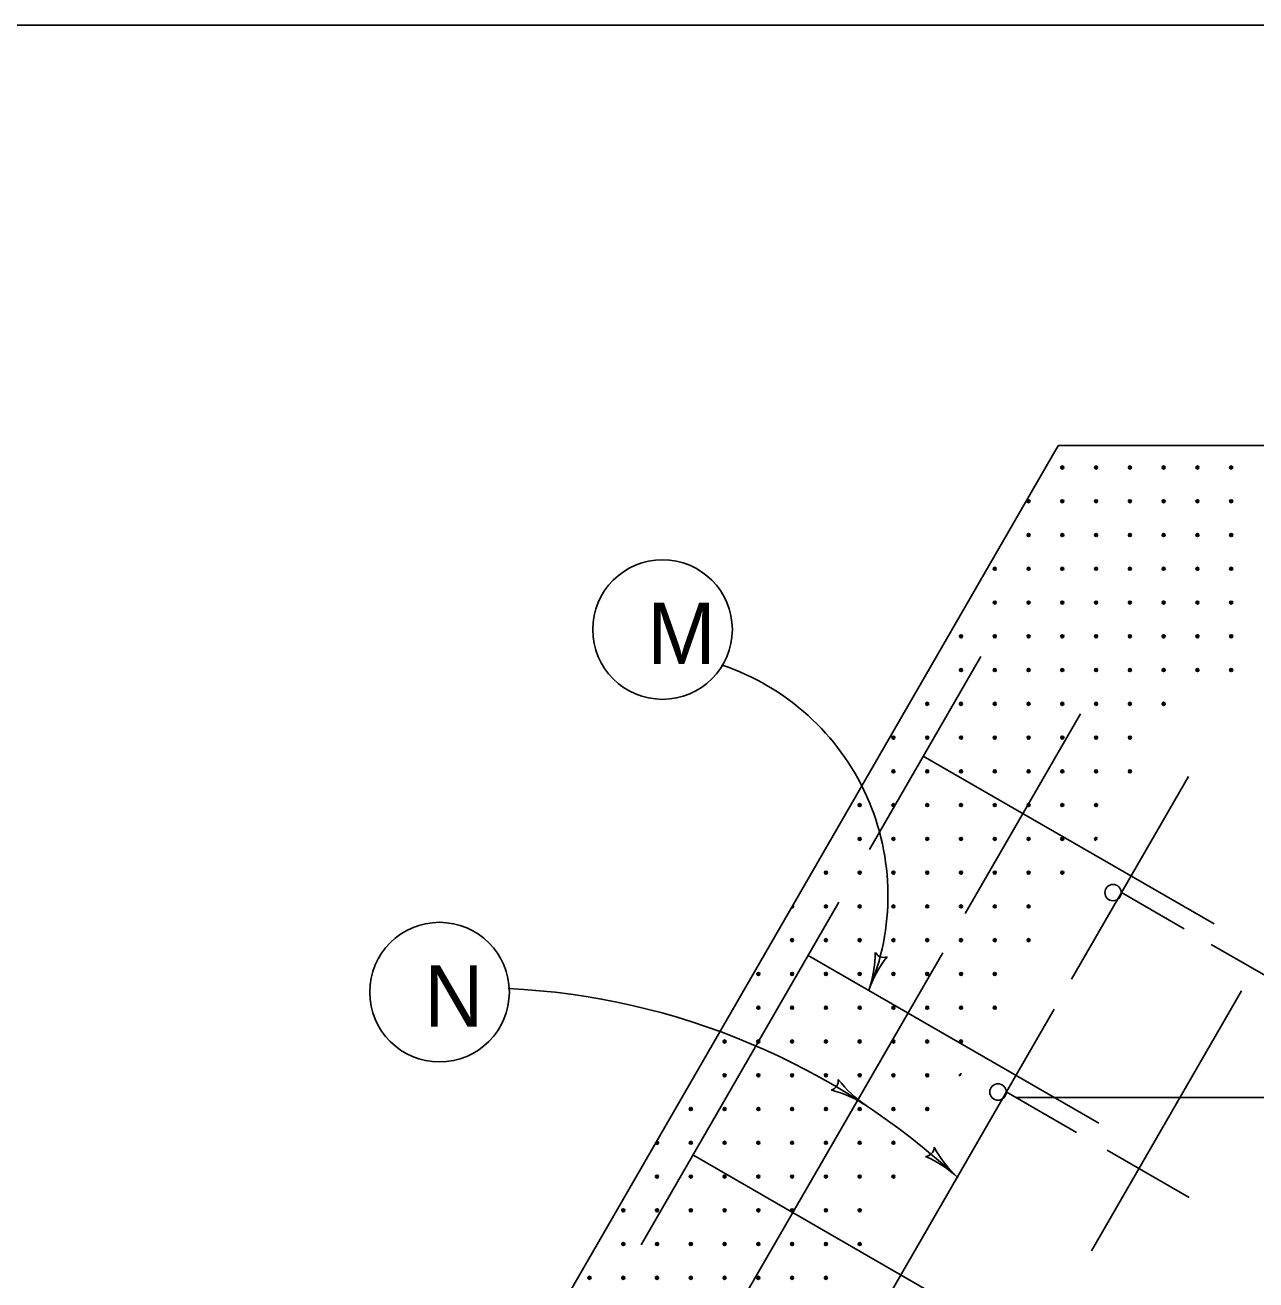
# Model space of a CAD drawing. Extents: x 1007 to 1035.5, y 1000.5 to 1021.5.
# Drawn here: x 1017.96 to 1021.969, y 1017.412 to 1021.5 of the extents above; entities that cross this region are included whole.
import ezdxf

# ---------------------------------------------------------------- set-up
doc = ezdxf.new("R2010")
doc.units = 0
for name, color, linetype in [('Level 1', 7, 'Continuous'), ('Level 10', 7, 'Continuous'), ('Level 11', 7, 'Continuous')]:
    doc.layers.add(name, color=color, linetype=linetype)

msp = doc.modelspace()

# ---------------------------------------------------------------- linework, layer by layer
at = {"layer": 'Level 1'}
for p, q in [((1021.3188, 1020.1188), (1019.0899, 1016.2582)), ((1021.3258, 1020.1309), (1021.3188, 1020.1188)), ((1025.5191, 1020.1309), (1021.3258, 1020.1309)), ((1021.0732, 1019.4432), (1020.7101, 1018.8144)), ((1021.3979, 1019.2557), (1021.0224, 1018.6053)), ((1021.8328, 1018.5718), (1020.8855, 1019.1186)), ((1021.7498, 1019.0525), (1021.3682, 1018.3914)), ((1021.7357, 1018.5556), (1021.5308, 1018.6739)), ((1020.6108, 1018.6424), (1019.9665, 1017.5264)), ((1022.1262, 1018.3302), (1021.8231, 1018.5052)), ((1020.949, 1018.4781), (1020.291, 1017.3384)), ((1021.4578, 1017.9223), (1020.5105, 1018.4691)), ((1021.9226, 1018.354), (1021.4335, 1017.507)), ((1021.3118, 1018.2938), (1020.6454, 1017.1397)), ((1021.385, 1017.8921), (1021.1558, 1018.0243)), ((1022.8243, 1018.0059), (1021.1881, 1018.0059)), ((1021.0828, 1017.2727), (1020.1356, 1017.8195)), ((1021.7513, 1017.6807), (1021.4851, 1017.8343))]:
    msp.add_line(p, q, dxfattribs=at)
for centre, radius in [((1021.3386, 1020.0588), 0.005), ((1021.3386, 1020.0588), 0.0025), ((1021.4486, 1020.0588), 0.005), ((1021.4486, 1020.0588), 0.0025), ((1021.5586, 1020.0588), 0.005), ((1021.5586, 1020.0588), 0.0025), ((1021.6686, 1020.0588), 0.005), ((1021.6686, 1020.0588), 0.0025), ((1021.7786, 1020.0588), 0.005), ((1021.7786, 1020.0588), 0.0025), ((1021.8886, 1020.0588), 0.005), ((1021.8886, 1020.0588), 0.0025), ((1021.2286, 1019.9488), 0.005), ((1021.2286, 1019.9488), 0.0025), ((1021.3386, 1019.9488), 0.005), ((1021.3386, 1019.9488), 0.0025), ((1021.4486, 1019.9488), 0.005), ((1021.4486, 1019.9488), 0.0025), ((1021.5586, 1019.9488), 0.005), ((1021.5586, 1019.9488), 0.0025), ((1021.6686, 1019.9488), 0.005), ((1021.6686, 1019.9488), 0.0025), ((1021.7786, 1019.9488), 0.005), ((1021.7786, 1019.9488), 0.0025), ((1021.8886, 1019.9488), 0.005), ((1021.8886, 1019.9488), 0.0025), ((1021.2286, 1019.8388), 0.005), ((1021.2286, 1019.8388), 0.0025), ((1021.3386, 1019.8388), 0.005), ((1021.3386, 1019.8388), 0.0025), ((1021.4486, 1019.8388), 0.005), ((1021.4486, 1019.8388), 0.0025), ((1021.5586, 1019.8388), 0.005), ((1021.5586, 1019.8388), 0.0025), ((1021.6686, 1019.8388), 0.005), ((1021.6686, 1019.8388), 0.0025), ((1021.7786, 1019.8388), 0.005), ((1021.7786, 1019.8388), 0.0025), ((1021.8886, 1019.8388), 0.005), ((1021.8886, 1019.8388), 0.0025), ((1020.0365, 1019.5308), 0.2274), ((1021.1186, 1019.7288), 0.005), ((1021.1186, 1019.7288), 0.0025), ((1021.2286, 1019.7288), 0.005), ((1021.2286, 1019.7288), 0.0025), ((1021.3386, 1019.7288), 0.005), ((1021.3386, 1019.7288), 0.0025), ((1021.4486, 1019.7288), 0.005), ((1021.4486, 1019.7288), 0.0025), ((1021.5586, 1019.7288), 0.005), ((1021.5586, 1019.7288), 0.0025), ((1021.6686, 1019.7288), 0.005), ((1021.6686, 1019.7288), 0.0025), ((1021.7786, 1019.7288), 0.005), ((1021.7786, 1019.7288), 0.0025), ((1021.8886, 1019.7288), 0.005), ((1021.8886, 1019.7288), 0.0025), ((1021.1186, 1019.6188), 0.005), ((1021.1186, 1019.6188), 0.0025), ((1021.2286, 1019.6188), 0.005), ((1021.2286, 1019.6188), 0.0025), ((1021.3386, 1019.6188), 0.005), ((1021.3386, 1019.6188), 0.0025), ((1021.4486, 1019.6188), 0.005), ((1021.4486, 1019.6188), 0.0025), ((1021.5586, 1019.6188), 0.005), ((1021.5586, 1019.6188), 0.0025), ((1021.6686, 1019.6188), 0.005), ((1021.6686, 1019.6188), 0.0025), ((1021.7786, 1019.6188), 0.005), ((1021.7786, 1019.6188), 0.0025), ((1021.8886, 1019.6188), 0.005), ((1021.8886, 1019.6188), 0.0025), ((1021.0086, 1019.5088), 0.005), ((1021.0086, 1019.5088), 0.0025), ((1021.1186, 1019.5088), 0.005), ((1021.1186, 1019.5088), 0.0025), ((1021.2286, 1019.5088), 0.005), ((1021.2286, 1019.5088), 0.0025), ((1021.3386, 1019.5088), 0.005), ((1021.3386, 1019.5088), 0.0025), ((1021.4486, 1019.5088), 0.005), ((1021.4486, 1019.5088), 0.0025), ((1021.5586, 1019.5088), 0.005), ((1021.5586, 1019.5088), 0.0025), ((1021.6686, 1019.5088), 0.005), ((1021.6686, 1019.5088), 0.0025), ((1021.7786, 1019.5088), 0.005), ((1021.7786, 1019.5088), 0.0025), ((1021.8886, 1019.5088), 0.005), ((1021.8886, 1019.5088), 0.0025), ((1021.0086, 1019.3988), 0.005), ((1021.1186, 1019.3988), 0.005), ((1021.2286, 1019.3988), 0.005), ((1021.3386, 1019.3988), 0.005), ((1021.4486, 1019.3988), 0.005), ((1021.5586, 1019.3988), 0.005), ((1021.6686, 1019.3988), 0.005), ((1021.7786, 1019.3988), 0.005), ((1021.8886, 1019.3988), 0.005), ((1021.0086, 1019.3988), 0.0025), ((1021.1186, 1019.3988), 0.0025), ((1021.2286, 1019.3988), 0.0025), ((1021.3386, 1019.3988), 0.0025), ((1021.4486, 1019.3988), 0.0025), ((1021.5586, 1019.3988), 0.0025), ((1021.6686, 1019.3988), 0.0025), ((1021.7786, 1019.3988), 0.0025), ((1021.8886, 1019.3988), 0.0025), ((1020.8986, 1019.2888), 0.005), ((1020.8986, 1019.2888), 0.0025), ((1021.0086, 1019.2888), 0.005), ((1021.0086, 1019.2888), 0.0025), ((1021.1186, 1019.2888), 0.005), ((1021.1186, 1019.2888), 0.0025), ((1021.2286, 1019.2888), 0.005), ((1021.2286, 1019.2888), 0.0025), ((1021.3386, 1019.2888), 0.005), ((1021.3386, 1019.2888), 0.0025), ((1021.4486, 1019.2888), 0.005), ((1021.4486, 1019.2888), 0.0025), ((1021.5586, 1019.2888), 0.005), ((1021.5586, 1019.2888), 0.0025), ((1021.6686, 1019.2888), 0.005), ((1021.6686, 1019.2888), 0.0025), ((1020.7886, 1019.1788), 0.005), ((1020.7886, 1019.1788), 0.0025), ((1020.8986, 1019.1788), 0.005), ((1020.8986, 1019.1788), 0.0025), ((1021.0086, 1019.1788), 0.005), ((1021.0086, 1019.1788), 0.0025), ((1021.1186, 1019.1788), 0.005), ((1021.1186, 1019.1788), 0.0025), ((1021.2286, 1019.1788), 0.005), ((1021.2286, 1019.1788), 0.0025), ((1021.3386, 1019.1788), 0.005), ((1021.3386, 1019.1788), 0.0025), ((1021.4486, 1019.1788), 0.005), ((1021.4486, 1019.1788), 0.0025), ((1021.5586, 1019.1788), 0.005), ((1021.5586, 1019.1788), 0.0025), ((1020.7886, 1019.0688), 0.005), ((1020.7886, 1019.0688), 0.0025), ((1020.8986, 1019.0688), 0.005), ((1020.8986, 1019.0688), 0.0025), ((1021.0086, 1019.0688), 0.005), ((1021.0086, 1019.0688), 0.0025), ((1021.1186, 1019.0688), 0.005), ((1021.1186, 1019.0688), 0.0025), ((1021.2286, 1019.0688), 0.005), ((1021.2286, 1019.0688), 0.0025), ((1021.3386, 1019.0688), 0.005), ((1021.3386, 1019.0688), 0.0025), ((1021.4486, 1019.0688), 0.005), ((1021.4486, 1019.0688), 0.0025), ((1021.5586, 1019.0688), 0.005), ((1021.5586, 1019.0688), 0.0025), ((1020.6786, 1018.9588), 0.005), ((1020.6786, 1018.9588), 0.0025), ((1020.7886, 1018.9588), 0.005), ((1020.7886, 1018.9588), 0.0025), ((1020.8986, 1018.9588), 0.005), ((1020.8986, 1018.9588), 0.0025), ((1021.0086, 1018.9588), 0.005), ((1021.0086, 1018.9588), 0.0025), ((1021.1186, 1018.9588), 0.005), ((1021.1186, 1018.9588), 0.0025), ((1021.2286, 1018.9588), 0.005), ((1021.2286, 1018.9588), 0.0025), ((1021.3386, 1018.9588), 0.005), ((1021.3386, 1018.9588), 0.0025), ((1021.4486, 1018.9588), 0.005), ((1021.4486, 1018.9588), 0.0025), ((1020.6786, 1018.8488), 0.005), ((1020.6786, 1018.8488), 0.0025), ((1020.7886, 1018.8488), 0.005), ((1020.7886, 1018.8488), 0.0025), ((1020.8986, 1018.8488), 0.005), ((1020.8986, 1018.8488), 0.0025), ((1021.0086, 1018.8488), 0.005), ((1021.0086, 1018.8488), 0.0025), ((1021.1186, 1018.8488), 0.005), ((1021.1186, 1018.8488), 0.0025), ((1021.2286, 1018.8488), 0.005), ((1021.2286, 1018.8488), 0.0025), ((1021.3386, 1018.8488), 0.005), ((1021.3386, 1018.8488), 0.0025), ((1021.4486, 1018.8488), 0.0025), ((1020.5686, 1018.7388), 0.005), ((1020.5686, 1018.7388), 0.0025), ((1020.6786, 1018.7388), 0.005), ((1020.6786, 1018.7388), 0.0025), ((1020.7886, 1018.7388), 0.005), ((1020.7886, 1018.7388), 0.0025), ((1020.8986, 1018.7388), 0.005), ((1020.8986, 1018.7388), 0.0025), ((1021.0086, 1018.7388), 0.005), ((1021.0086, 1018.7388), 0.0025), ((1021.1186, 1018.7388), 0.005), ((1021.1186, 1018.7388), 0.0025), ((1021.2286, 1018.7388), 0.005), ((1021.2286, 1018.7388), 0.0025), ((1021.3386, 1018.7388), 0.005), ((1021.3386, 1018.7388), 0.0025), ((1021.504, 1018.6739), 0.0267), ((1020.5686, 1018.6288), 0.005), ((1020.5686, 1018.6288), 0.0025), ((1020.6786, 1018.6288), 0.005), ((1020.6786, 1018.6288), 0.0025), ((1020.7886, 1018.6288), 0.005), ((1020.7886, 1018.6288), 0.0025), ((1020.8986, 1018.6288), 0.005), ((1020.8986, 1018.6288), 0.0025), ((1021.0086, 1018.6288), 0.005), ((1021.0086, 1018.6288), 0.0025), ((1021.1186, 1018.6288), 0.005), ((1021.1186, 1018.6288), 0.0025), ((1021.2286, 1018.6288), 0.005), ((1021.2286, 1018.6288), 0.0025), ((1019.3102, 1018.3496), 0.2274), ((1020.4586, 1018.5188), 0.005), ((1020.4586, 1018.5188), 0.0025), ((1020.5686, 1018.5188), 0.005), ((1020.5686, 1018.5188), 0.0025), ((1020.6786, 1018.5188), 0.005), ((1020.6786, 1018.5188), 0.0025), ((1020.7886, 1018.5188), 0.005), ((1020.7886, 1018.5188), 0.0025), ((1020.8986, 1018.5188), 0.005), ((1020.8986, 1018.5188), 0.0025), ((1021.0086, 1018.5188), 0.005), ((1021.0086, 1018.5188), 0.0025), ((1021.1186, 1018.5188), 0.005), ((1021.1186, 1018.5188), 0.0025), ((1021.2286, 1018.5188), 0.005), ((1021.2286, 1018.5188), 0.0025), ((1020.3486, 1018.4088), 0.005), ((1020.3486, 1018.4088), 0.0025), ((1020.4586, 1018.4088), 0.005), ((1020.4586, 1018.4088), 0.0025), ((1020.5686, 1018.4088), 0.005), ((1020.5686, 1018.4088), 0.0025), ((1020.6786, 1018.4088), 0.005), ((1020.6786, 1018.4088), 0.0025), ((1020.7886, 1018.4088), 0.005), ((1020.7886, 1018.4088), 0.0025), ((1020.8986, 1018.4088), 0.005), ((1020.8986, 1018.4088), 0.0025), ((1021.0086, 1018.4088), 0.005), ((1021.0086, 1018.4088), 0.0025), ((1021.1186, 1018.4088), 0.005), ((1021.1186, 1018.4088), 0.0025), ((1020.3486, 1018.2988), 0.005), ((1020.3486, 1018.2988), 0.0025), ((1020.4586, 1018.2988), 0.005), ((1020.4586, 1018.2988), 0.0025), ((1020.5686, 1018.2988), 0.005), ((1020.5686, 1018.2988), 0.0025), ((1020.6786, 1018.2988), 0.005), ((1020.6786, 1018.2988), 0.0025), ((1020.7886, 1018.2988), 0.005), ((1020.7886, 1018.2988), 0.0025), ((1020.8986, 1018.2988), 0.005), ((1020.8986, 1018.2988), 0.0025), ((1021.0086, 1018.2988), 0.005), ((1021.0086, 1018.2988), 0.0025), ((1021.1186, 1018.2988), 0.005), ((1021.1186, 1018.2988), 0.0025), ((1020.2386, 1018.1888), 0.005), ((1020.2386, 1018.1888), 0.0025), ((1020.3486, 1018.1888), 0.005), ((1020.3486, 1018.1888), 0.0025), ((1020.4586, 1018.1888), 0.005), ((1020.4586, 1018.1888), 0.0025), ((1020.5686, 1018.1888), 0.005), ((1020.5686, 1018.1888), 0.0025), ((1020.6786, 1018.1888), 0.005), ((1020.6786, 1018.1888), 0.0025), ((1020.7886, 1018.1888), 0.005), ((1020.7886, 1018.1888), 0.0025), ((1020.8986, 1018.1888), 0.005), ((1020.8986, 1018.1888), 0.0025), ((1021.0086, 1018.1888), 0.005), ((1021.0086, 1018.1888), 0.0025), ((1020.2386, 1018.0788), 0.005), ((1020.2386, 1018.0788), 0.0025), ((1020.3486, 1018.0788), 0.005), ((1020.3486, 1018.0788), 0.0025), ((1020.4586, 1018.0788), 0.005), ((1020.4586, 1018.0788), 0.0025), ((1020.5686, 1018.0788), 0.005), ((1020.5686, 1018.0788), 0.0025), ((1020.6786, 1018.0788), 0.005), ((1020.6786, 1018.0788), 0.0025), ((1020.7886, 1018.0788), 0.005), ((1020.7886, 1018.0788), 0.0025), ((1020.8986, 1018.0788), 0.005), ((1020.8986, 1018.0788), 0.0025), ((1021.1291, 1018.0243), 0.0267), ((1020.1286, 1017.9688), 0.005), ((1020.2386, 1017.9688), 0.005), ((1020.3486, 1017.9688), 0.005), ((1020.4586, 1017.9688), 0.005), ((1020.5686, 1017.9688), 0.005), ((1020.6786, 1017.9688), 0.005), ((1020.7886, 1017.9688), 0.005), ((1020.8986, 1017.9688), 0.005), ((1020.1286, 1017.9688), 0.0025), ((1020.2386, 1017.9688), 0.0025), ((1020.3486, 1017.9688), 0.0025), ((1020.4586, 1017.9688), 0.0025), ((1020.5686, 1017.9688), 0.0025), ((1020.6786, 1017.9688), 0.0025), ((1020.7886, 1017.9688), 0.0025), ((1020.8986, 1017.9688), 0.0025), ((1020.0186, 1017.8588), 0.0025), ((1020.1286, 1017.8588), 0.005), ((1020.1286, 1017.8588), 0.0025), ((1020.2386, 1017.8588), 0.005), ((1020.2386, 1017.8588), 0.0025), ((1020.3486, 1017.8588), 0.005), ((1020.3486, 1017.8588), 0.0025), ((1020.4586, 1017.8588), 0.005), ((1020.4586, 1017.8588), 0.0025), ((1020.5686, 1017.8588), 0.005), ((1020.5686, 1017.8588), 0.0025), ((1020.6786, 1017.8588), 0.005), ((1020.6786, 1017.8588), 0.0025), ((1020.7886, 1017.8588), 0.005), ((1020.7886, 1017.8588), 0.0025), ((1020.0186, 1017.7488), 0.005), ((1020.0186, 1017.7488), 0.0025), ((1020.1286, 1017.7488), 0.005), ((1020.1286, 1017.7488), 0.0025), ((1020.2386, 1017.7488), 0.005), ((1020.2386, 1017.7488), 0.0025), ((1020.3486, 1017.7488), 0.005), ((1020.3486, 1017.7488), 0.0025), ((1020.4586, 1017.7488), 0.005), ((1020.4586, 1017.7488), 0.0025), ((1020.5686, 1017.7488), 0.005), ((1020.5686, 1017.7488), 0.0025), ((1020.6786, 1017.7488), 0.005), ((1020.6786, 1017.7488), 0.0025), ((1020.7886, 1017.7488), 0.005), ((1020.7886, 1017.7488), 0.0025), ((1019.9086, 1017.6388), 0.005), ((1019.9086, 1017.6388), 0.0025), ((1020.0186, 1017.6388), 0.005), ((1020.0186, 1017.6388), 0.0025), ((1020.1286, 1017.6388), 0.005), ((1020.1286, 1017.6388), 0.0025), ((1020.2386, 1017.6388), 0.005), ((1020.2386, 1017.6388), 0.0025), ((1020.3486, 1017.6388), 0.005), ((1020.3486, 1017.6388), 0.0025), ((1020.4586, 1017.6388), 0.005), ((1020.4586, 1017.6388), 0.0025), ((1020.5686, 1017.6388), 0.005), ((1020.5686, 1017.6388), 0.0025), ((1020.6786, 1017.6388), 0.005), ((1020.6786, 1017.6388), 0.0025), ((1019.9086, 1017.5288), 0.005), ((1019.9086, 1017.5288), 0.0025), ((1020.0186, 1017.5288), 0.005), ((1020.0186, 1017.5288), 0.0025), ((1020.1286, 1017.5288), 0.005), ((1020.1286, 1017.5288), 0.0025), ((1020.2386, 1017.5288), 0.005), ((1020.2386, 1017.5288), 0.0025), ((1020.3486, 1017.5288), 0.005), ((1020.3486, 1017.5288), 0.0025), ((1020.4586, 1017.5288), 0.005), ((1020.4586, 1017.5288), 0.0025), ((1020.5686, 1017.5288), 0.005), ((1020.5686, 1017.5288), 0.0025), ((1020.6786, 1017.5288), 0.005), ((1020.6786, 1017.5288), 0.0025), ((1019.7986, 1017.4188), 0.005), ((1019.7986, 1017.4188), 0.0025), ((1019.9086, 1017.4188), 0.005), ((1019.9086, 1017.4188), 0.0025), ((1020.0186, 1017.4188), 0.005), ((1020.0186, 1017.4188), 0.0025), ((1020.1286, 1017.4188), 0.005), ((1020.1286, 1017.4188), 0.0025), ((1020.2386, 1017.4188), 0.005), ((1020.2386, 1017.4188), 0.0025), ((1020.3486, 1017.4188), 0.005), ((1020.3486, 1017.4188), 0.0025), ((1020.4586, 1017.4188), 0.005), ((1020.4586, 1017.4188), 0.0025), ((1020.5686, 1017.4188), 0.005), ((1020.5686, 1017.4188), 0.0025)]:
    msp.add_circle(centre, radius, dxfattribs=at)
for centre, radius, start, end in [((1019.9788, 1018.6638), 0.7919, 336.9658, 71.4586), ((1020.8986, 1019.3988), 0.005, 291.481, 8.5212), ((1021.4486, 1018.8488), 0.005, 28.8357, 271.1674), ((1020.4586, 1018.6288), 0.005, 239.7752, 60.227), ((1020.4586, 1018.6288), 0.0025, 239.5494, 60.4528), ((1020.3387, 1018.4838), 0.3909, 340.6114, 359.2802), ((1021.0763, 1018.2242), 0.3909, 141.9586, 160.6053), ((1020.7569, 1018.4942), 0.0313, 209.386, 291.5027), ((1019.4237, 1016.0522), 2.3119, 47.0492, 87.2604), ((1020.3387, 1018.4838), 0.3909, 340.5992, 340.6114), ((1020.5778, 1018.061), 0.0313, 285.2167, 7.3334), ((1020.9178, 1018.3046), 0.3909, 217.7893, 236.436), ((1021.0086, 1018.0788), 0.005, 75.5082, 224.495), ((1021.0086, 1018.0788), 0.0025, 92.325, 207.6781), ((1020.4856, 1017.653), 0.3909, 56.4421, 75.1109), ((1020.4856, 1017.653), 0.3909, 56.4299, 56.4421), ((1020.0186, 1017.8588), 0.005, 187.79, 112.2123), ((1020.8902, 1017.8457), 0.0313, 275.8238, 357.9405), ((1020.7326, 1017.4583), 0.3909, 47.0492, 65.718), ((1021.2653, 1018.0305), 0.3909, 208.3964, 227.0431), ((1020.7326, 1017.4583), 0.3909, 47.037, 47.0492)]:
    msp.add_arc(centre, radius, start, end, dxfattribs=at)
at = {"layer": 'Level 10'}
msp.add_line((1007, 1021.5), (1035.5, 1021.5), dxfattribs=at)
at = {"layer": 'Level 11'}
msp.add_lwpolyline([(1007, 1000.5), (1035.5, 1000.5), (1035.5, 1021.5), (1007, 1021.5)], close=True, dxfattribs=at)

# ---------------------------------------------------------------- texts
at = {"layer": 'Level 1'}
for s, p in [('M', (1019.9867, 1019.4181)), ('N', (1019.2603, 1018.2369))]:
    msp.add_text(s, height=0.2, dxfattribs=at).set_placement(p)

doc.saveas('drawing.dxf')
